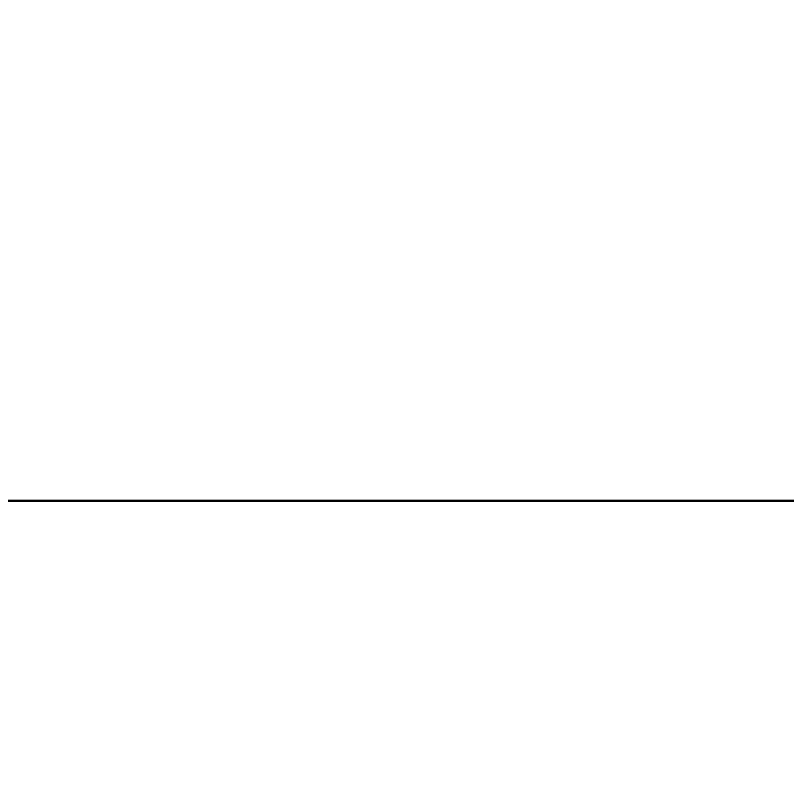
# Model space of a CAD drawing. Header units: metres. Extents: x 198 to 412, y -54 to 17.
# Drawn here: x 254.65013 to 254.66211, y -23.42783 to -23.41571 of the extents above; entities that cross this region are included whole.
import ezdxf

# ---------------------------------------------------------------- set-up
doc = ezdxf.new("R2010")
doc.units = ezdxf.units.M
doc.header["$LTSCALE"] = 10
for name, color, linetype in [('A-ABERTURAS', 2, 'Continuous'), ('A-Revoques', 1, 'Continuous'), ('TCOTA', 1, 'Continuous')]:
    doc.layers.add(name, color=color, linetype=linetype)
doc.styles.add('ARIAL', font='arial.ttf')
doc.dimstyles.new('ST-COTA-25', dxfattribs={"dimscale": 0.25, "dimtxt": 0.18, "dimasz": 0.1, "dimexe": 0.18, "dimexo": 0.0625, "dimgap": 0.09, "dimtad": 1, "dimzin": 4, "dimdsep": 46, "dimtxsty": 'ARIAL', "dimblk1": 'COTA_N', "dimblk2": 'COTA_N', "dimsah": 1, "dimcen": 0.09, "dimclrd": 8, "dimclre": 8, "dimclrt": 1, "dimadec": 0, "dimazin": 0, "dimtfac": 1, "dimtix": 1, "dimtmove": 0, "dimatfit": 3, "dimldrblk": 'COTA_N', "dimfxl": 0.18, "dimtolj": 1, "dimtzin": 0, "dimarcsym": 0})

# ---------------------------------------------------------------- blocks, each defined once
blk = doc.blocks.new('COTA_N')
for p, q in [((0, 0.5), (0, -0.5)), ((-1, 0), (0, 0))]:
    blk.add_line(p, q)
at = {"color": 3, "const_width": 0.065}
blk.add_lwpolyline([(0.14142, 0.14142), (0.28284, 0.28284), (0, 0), (-0.14142, -0.14142), (-0.28284, -0.28284)], dxfattribs=at)
blk = doc.blocks.new('*D514')
at = {"layer": 'Defpoints', "color": 0, "transparency": 16777216}
for p in [(254.663954, -23.206712), (255.322454, -23.206712), (254.663954, -23.674928)]:
    blk.add_point(p, dxfattribs=at)
at = {"layer": 'TCOTA', "color": 8, "lineweight": -2, "transparency": 16777216}
for p, q in [((254.663954, -23.222337), (254.663954, -23.719928)), ((255.322454, -23.222337), (255.322454, -23.719928)), ((255.297454, -23.674928), (254.688954, -23.674928))]:
    blk.add_line(p, q, dxfattribs=at)
at = {"layer": 'TCOTA', "color": 8, "lineweight": -2, "transparency": 16777216, "xscale": 0.025, "yscale": 0.025, "zscale": 0.025, "rotation": 180}
blk.add_blockref('COTA_N', (254.663954, -23.674928), dxfattribs=at)
at = {"layer": 'TCOTA', "color": 8, "lineweight": -2, "transparency": 16777216, "xscale": 0.025, "yscale": 0.025, "zscale": 0.025}
blk.add_blockref('COTA_N', (255.322454, -23.674928), dxfattribs=at)
at = {"layer": 'TCOTA', "color": 1, "transparency": 16777216, "insert": (254.993204, -23.629452), "char_height": 0.045, "attachment_point": 5, "style": 'ARIAL'}
blk.add_mtext('\\A1;.66', dxfattribs=at)

msp = doc.modelspace()

# ---------------------------------------------------------------- linework, layer by layer
at = {"layer": 'A-ABERTURAS', "transparency": 33554661}
msp.add_lwpolyline([(254.663961, -23.423266), (254.663961, -23.463261), (254.623851, -23.463261), (254.623851, -23.423266)], close=True, dxfattribs=at)
at = {"layer": 'A-Revoques'}
msp.add_line((254.663954, -23.423266), (253.763904, -23.423165), dxfattribs=at)
at = {"layer": 'TCOTA'}
msp.add_line((254.66395, -23.423266), (254.623851, -23.423261), dxfattribs=at)

# ---------------------------------------------------------------- dimensions: what is measured, and where the dimension line sits
dim = msp.add_linear_dim(base=(254.663954, -23.674928), p1=(255.322454, -23.206712), p2=(254.663954, -23.206712), angle=180, dimstyle='ST-COTA-25', dxfattribs=at)
dim.commit()
dim.dimension.update_dxf_attribs({"geometry": '*D514', "text_midpoint": (254.993204, -23.629452)})

doc.saveas('drawing.dxf')
